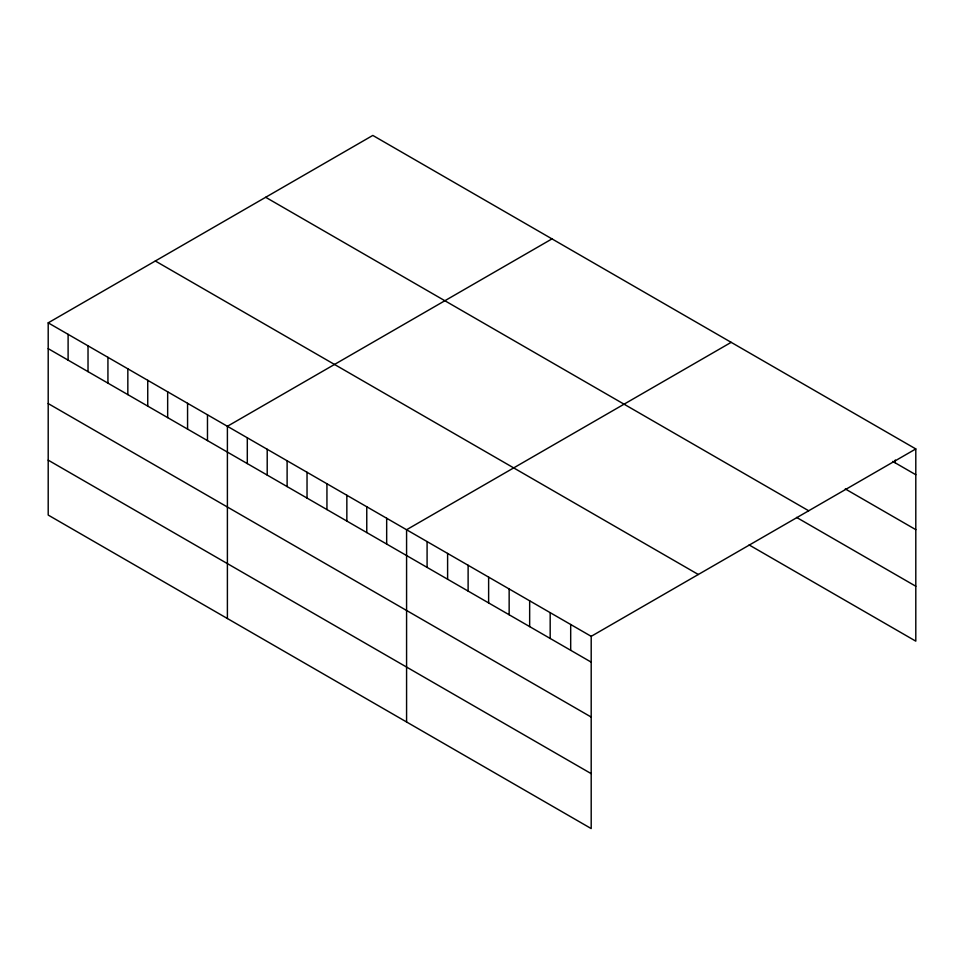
<?xml version="1.0" encoding="UTF-8"?>
<svg xmlns="http://www.w3.org/2000/svg" width="964" height="964" viewBox="0 0 964 964"><rect width="100%" height="100%" fill="white"/><g stroke="black" fill="none" stroke-linecap="round" stroke-linejoin="round"><path stroke-width="1.45" d="M48.2 322.844L591.197 636.336L591.197 828.57L48.2 515.065L48.2 322.844L372.803 135.43L915.8 448.935L915.8 641.156L749.124 544.937M551.986 238.891L227.396 426.293L227.396 618.526M731.182 342.341L406.579 529.742L406.579 721.976M591.197 636.336L915.8 448.935M892.724 461.407L915.8 474.734M845.283 488.941L915.8 529.658M265.678 197.283L808.688 510.775M796.565 517.403L915.8 586.245M155.312 260.991L698.322 574.496M48.2 348.643L591.197 662.135M48.2 403.567L591.197 717.059M48.2 460.153L591.197 773.646M895.291 460.021L895.291 462.889M570.688 624.491L570.688 650.302M550.179 612.646L550.179 638.457M529.658 600.813L529.658 626.612M509.149 588.968L509.149 614.767M488.628 577.123L488.628 602.922M468.118 565.278L468.118 591.077M447.609 553.432L447.609 579.231M427.088 541.587L427.088 567.398M386.672 518.258L386.672 544.058M366.766 506.763L366.766 532.562M346.847 495.267L346.847 521.066M326.941 483.771L326.941 509.57M307.034 472.276L307.034 498.075M287.115 460.78L287.115 486.579M267.209 449.284L267.209 475.083M247.302 437.789L247.302 463.588M207.477 414.797L207.477 440.596M187.57 403.301L187.57 429.101M167.664 391.806L167.664 417.617M147.745 380.31L147.745 406.121M127.838 368.814L127.838 394.625M107.932 357.319L107.932 383.13M88.025 345.823L88.025 371.634M68.107 334.339L68.107 360.138"/></g></svg>
